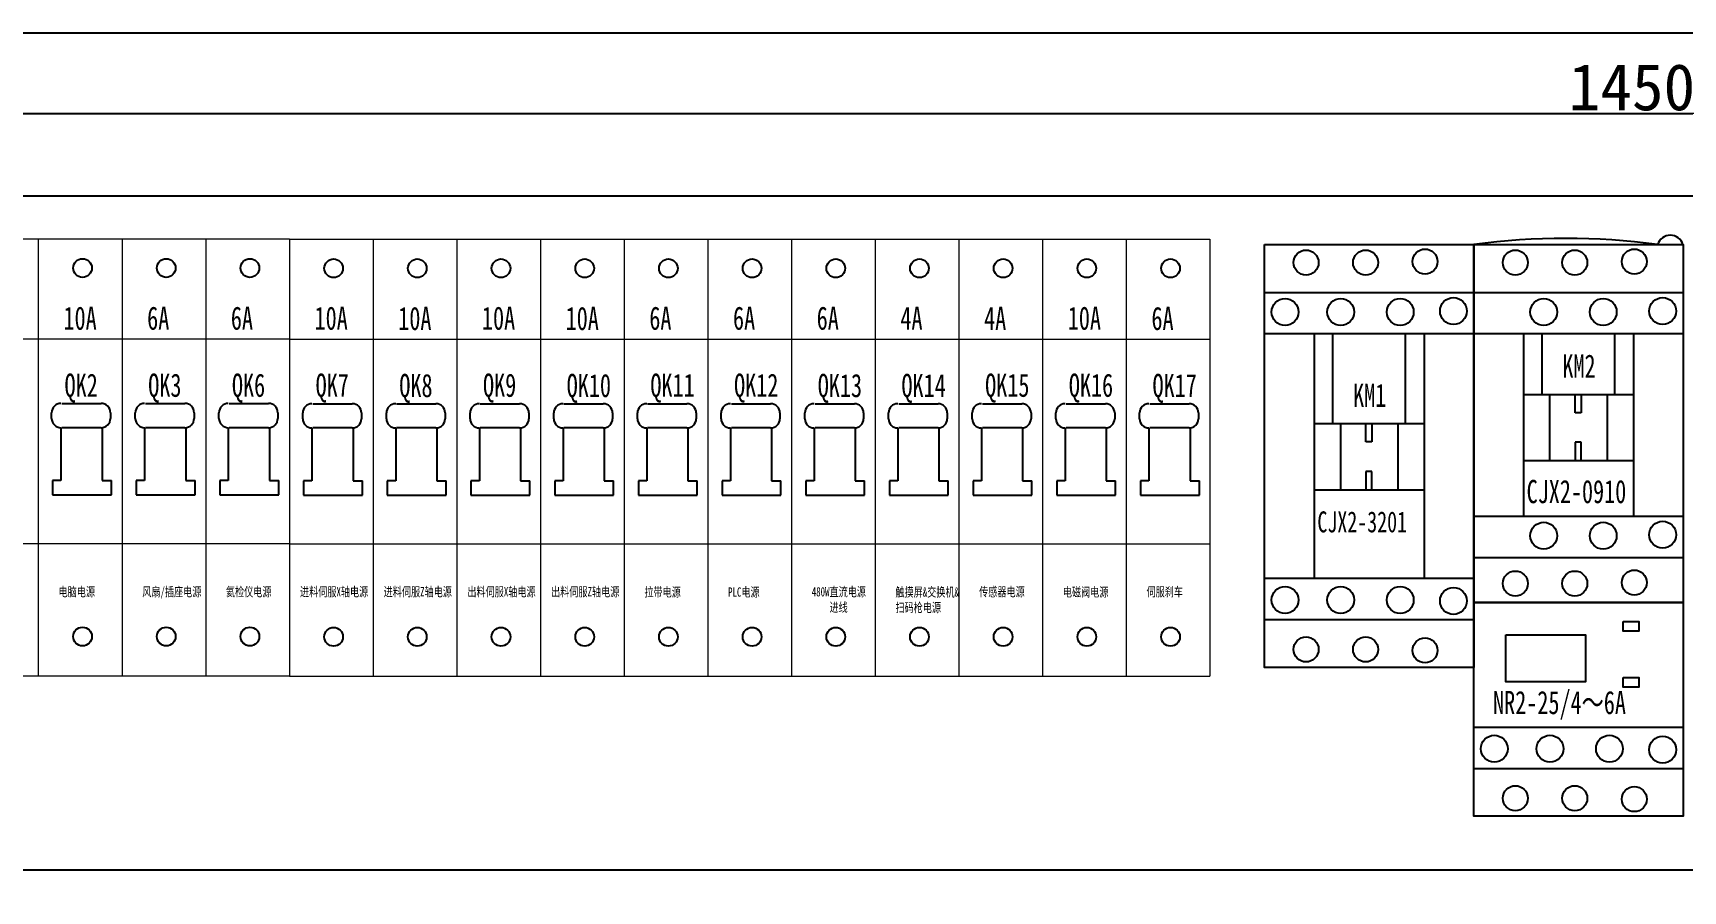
# Model space of a CAD drawing. Header units: millimetres. Extents: x -300 to 5587, y 233 to 3316.
# Drawn here: x 2309 to 2663.8, y 1571.5 to 1756 of the extents above; entities that cross this region are included whole.
import ezdxf

# ---------------------------------------------------------------- set-up
doc = ezdxf.new("R2010")
doc.units = ezdxf.units.MM
doc.layers.add('TEXT', color=2, linetype='Continuous')
doc.layers.add('细实线层', color=7, linetype='Continuous')
doc.styles.add('ST', font='', dxfattribs={"width": 0.8, "height": 300})
doc.styles.get("Standard").update_dxf_attribs({"font": ''})
doc.styles.add('宋', font='', dxfattribs={"width": 0.7})
doc.styles.get('ST').set_extended_font_data('SimSun')
doc.styles.get('Standard').set_extended_font_data('SimSun')
doc.styles.get('宋').set_extended_font_data('SimSun')
doc.dimstyles.new('ISO-25', dxfattribs={"dimtxt": 2.5, "dimasz": 2.5, "dimexe": 1.25, "dimexo": 0.625, "dimtad": 1, "dimtxsty": 'Standard', "dimcen": 2.5, "dimadec": 0, "dimazin": 0, "dimtfac": 1, "dimtmove": 0, "dimatfit": 3, "dimfxl": 1, "dimarcsym": 0})

# ---------------------------------------------------------------- blocks, each defined once
blk = doc.blocks.new('*D89')
at = {"color": 0, "lineweight": -2, "transparency": 16777216}
for p, q in [((2011.13, 1755.39), (2011.13, 1737.43)), ((3461.13, 1755.39), (3461.13, 1737.43)), ((2013.63, 1738.68), (3458.63, 1738.68))]:
    blk.add_line(p, q, dxfattribs=at)
at = {"color": 0, "transparency": 16777216}
for points in [[(2013.63, 1739.1), (2013.63, 1738.27), (2011.13, 1738.68)], [(3458.63, 1738.27), (3458.63, 1739.1), (3461.13, 1738.68)]]:
    blk.add_solid(points, dxfattribs=at)
at = {"layer": 'Defpoints', "color": 0, "transparency": 16777216}
for p in [(2011.13, 1756.02), (3461.13, 1756.02), (3461.13, 1738.68)]:
    blk.add_point(p, dxfattribs=at)
at = {"color": 0, "transparency": 16777216, "insert": (2652.85, 1744.31), "char_height": 2.5, "attachment_point": 5}
blk.add_mtext('{\\H4x;1450}', dxfattribs=at)

msp = doc.modelspace()

# ---------------------------------------------------------------- linework, layer by layer
for p, q in [((2046.126, 1721.019), (3146.743, 1721.019)), ((2573.841, 1700.224), (2618.841, 1700.224)), ((2618.841, 1700.224), (2663.841, 1700.224)), ((2573.841, 1691.353), (2618.841, 1691.353)), ((2584.512, 1691.353), (2584.512, 1638.722)), ((2588.526, 1672.003), (2588.526, 1691.353)), ((2604.155, 1672.003), (2604.155, 1691.353)), ((2608.169, 1691.353), (2608.169, 1638.722)), ((2618.841, 1691.353), (2663.841, 1691.353)), ((2629.512, 1691.353), (2629.512, 1652.107)), ((2633.526, 1678.279), (2633.526, 1691.353)), ((2649.155, 1678.279), (2649.155, 1691.353)), ((2653.169, 1691.353), (2653.169, 1652.107)), ((2629.512, 1678.279), (2653.169, 1678.279)), ((2635.158, 1678.279), (2635.158, 1664.043)), ((2640.651, 1674.328), (2640.651, 1678.279)), ((2641.931, 1678.279), (2641.931, 1674.328)), ((2647.523, 1678.279), (2647.523, 1664.043)), ((2584.512, 1672.003), (2608.169, 1672.003)), ((2590.158, 1672.003), (2590.158, 1657.767)), ((2595.651, 1668.052), (2595.651, 1672.003)), ((2596.931, 1672.003), (2596.931, 1668.052)), ((2602.523, 1672.003), (2602.523, 1657.767)), ((2641.931, 1674.328), (2640.651, 1674.328)), ((2596.931, 1668.052), (2595.651, 1668.052)), ((2641.931, 1667.994), (2640.651, 1667.994)), ((2640.651, 1667.994), (2640.651, 1664.043)), ((2641.931, 1664.043), (2641.931, 1667.994)), ((2596.931, 1661.718), (2595.651, 1661.718)), ((2595.651, 1661.718), (2595.651, 1657.767)), ((2596.931, 1657.767), (2596.931, 1661.718)), ((2629.512, 1664.043), (2653.169, 1664.043)), ((2313.163, 1659.764), (2313.163, 1656.7)), ((2331.163, 1659.764), (2331.163, 1656.7)), ((2349.163, 1659.764), (2349.163, 1656.7)), ((2367.163, 1659.703), (2367.163, 1656.638)), ((2385.163, 1659.703), (2385.163, 1656.638)), ((2403.163, 1659.703), (2403.163, 1656.638)), ((2421.163, 1659.703), (2421.163, 1656.638)), ((2439.163, 1659.703), (2439.163, 1656.638)), ((2457.163, 1659.703), (2457.163, 1656.638)), ((2475.163, 1659.703), (2475.163, 1656.638)), ((2493.163, 1659.703), (2493.163, 1656.638)), ((2511.163, 1659.703), (2511.163, 1656.638)), ((2529.163, 1659.703), (2529.163, 1656.638)), ((2547.163, 1659.703), (2547.163, 1656.638)), ((2584.512, 1657.767), (2608.169, 1657.767)), ((2313.163, 1656.7), (2325.82, 1656.7)), ((2331.163, 1656.7), (2343.82, 1656.7)), ((2349.163, 1656.7), (2361.82, 1656.7)), ((2367.163, 1656.638), (2379.82, 1656.638)), ((2385.163, 1656.638), (2397.82, 1656.638)), ((2403.163, 1656.638), (2415.82, 1656.638)), ((2421.163, 1656.638), (2433.82, 1656.638)), ((2439.163, 1656.638), (2451.82, 1656.638)), ((2457.163, 1656.638), (2469.82, 1656.638)), ((2475.163, 1656.638), (2487.82, 1656.638)), ((2493.163, 1656.638), (2505.82, 1656.638)), ((2511.163, 1656.638), (2523.82, 1656.638)), ((2529.163, 1656.638), (2541.82, 1656.638)), ((2547.163, 1656.638), (2559.82, 1656.638)), ((2618.841, 1652.107), (2663.841, 1652.107)), ((2618.841, 1643.235), (2663.841, 1643.235)), ((2573.841, 1638.722), (2618.841, 1638.722)), ((2573.841, 1629.85), (2618.841, 1629.85)), ((2618.841, 1606.722), (2663.841, 1606.722)), ((2618.841, 1597.85), (2663.841, 1597.85)), ((2046.126, 1576.019), (3146.743, 1576.019))]:
    msp.add_line(p, q)
at = {"color": 0}
for p, q in [((2315.163, 1676.347), (2323.614, 1676.347)), ((2333.163, 1676.347), (2341.614, 1676.347)), ((2351.163, 1676.347), (2359.614, 1676.347)), ((2369.163, 1676.286), (2377.614, 1676.286)), ((2387.163, 1676.286), (2395.614, 1676.286)), ((2405.163, 1676.286), (2413.614, 1676.286)), ((2423.163, 1676.286), (2431.614, 1676.286)), ((2441.163, 1676.286), (2449.614, 1676.286)), ((2459.163, 1676.286), (2467.614, 1676.286)), ((2477.163, 1676.286), (2485.614, 1676.286)), ((2495.163, 1676.286), (2503.614, 1676.286)), ((2513.163, 1676.286), (2521.614, 1676.286)), ((2531.163, 1676.286), (2539.614, 1676.286)), ((2549.163, 1676.286), (2557.614, 1676.286)), ((2312.967, 1673.12), (2312.967, 1674.347)), ((2325.614, 1674.347), (2325.614, 1673.12)), ((2330.967, 1673.12), (2330.967, 1674.347)), ((2343.614, 1674.347), (2343.614, 1673.12)), ((2348.967, 1673.12), (2348.967, 1674.347)), ((2361.614, 1674.347), (2361.614, 1673.12)), ((2366.967, 1673.059), (2366.967, 1674.286)), ((2379.614, 1674.286), (2379.614, 1673.059)), ((2384.967, 1673.059), (2384.967, 1674.286)), ((2397.614, 1674.286), (2397.614, 1673.059)), ((2402.967, 1673.059), (2402.967, 1674.286)), ((2415.614, 1674.286), (2415.614, 1673.059)), ((2420.967, 1673.059), (2420.967, 1674.286)), ((2433.614, 1674.286), (2433.614, 1673.059)), ((2438.967, 1673.059), (2438.967, 1674.286)), ((2451.614, 1674.286), (2451.614, 1673.059)), ((2456.967, 1673.059), (2456.967, 1674.286)), ((2469.614, 1674.286), (2469.614, 1673.059)), ((2474.967, 1673.059), (2474.967, 1674.286)), ((2487.614, 1674.286), (2487.614, 1673.059)), ((2492.967, 1673.059), (2492.967, 1674.286)), ((2505.614, 1674.286), (2505.614, 1673.059)), ((2510.967, 1673.059), (2510.967, 1674.286)), ((2523.614, 1674.286), (2523.614, 1673.059)), ((2528.967, 1673.059), (2528.967, 1674.286)), ((2541.614, 1674.286), (2541.614, 1673.059)), ((2546.967, 1673.059), (2546.967, 1674.286)), ((2559.614, 1674.286), (2559.614, 1673.059)), ((2314.967, 1671.12), (2314.967, 1659.764)), ((2323.614, 1671.12), (2315.163, 1671.12)), ((2323.81, 1671.12), (2323.81, 1659.764)), ((2332.967, 1671.12), (2332.967, 1659.764)), ((2341.614, 1671.12), (2333.163, 1671.12)), ((2341.81, 1671.12), (2341.81, 1659.764)), ((2350.967, 1671.12), (2350.967, 1659.764)), ((2359.614, 1671.12), (2351.163, 1671.12)), ((2359.81, 1671.12), (2359.81, 1659.764)), ((2368.967, 1671.059), (2368.967, 1659.703)), ((2377.614, 1671.059), (2369.163, 1671.059)), ((2377.81, 1671.059), (2377.81, 1659.703)), ((2386.967, 1671.059), (2386.967, 1659.703)), ((2395.614, 1671.059), (2387.163, 1671.059)), ((2395.81, 1671.059), (2395.81, 1659.703)), ((2404.967, 1671.059), (2404.967, 1659.703)), ((2413.614, 1671.059), (2405.163, 1671.059)), ((2413.81, 1671.059), (2413.81, 1659.703)), ((2422.967, 1671.059), (2422.967, 1659.703)), ((2431.614, 1671.059), (2423.163, 1671.059)), ((2431.81, 1671.059), (2431.81, 1659.703)), ((2440.967, 1671.059), (2440.967, 1659.703)), ((2449.614, 1671.059), (2441.163, 1671.059)), ((2449.81, 1671.059), (2449.81, 1659.703)), ((2458.967, 1671.059), (2458.967, 1659.703)), ((2467.614, 1671.059), (2459.163, 1671.059)), ((2467.81, 1671.059), (2467.81, 1659.703)), ((2476.967, 1671.059), (2476.967, 1659.703)), ((2485.614, 1671.059), (2477.163, 1671.059)), ((2485.81, 1671.059), (2485.81, 1659.703)), ((2494.967, 1671.059), (2494.967, 1659.703)), ((2503.614, 1671.059), (2495.163, 1671.059)), ((2503.81, 1671.059), (2503.81, 1659.703)), ((2512.967, 1671.059), (2512.967, 1659.703)), ((2521.614, 1671.059), (2513.163, 1671.059)), ((2521.81, 1671.059), (2521.81, 1659.703)), ((2530.967, 1671.059), (2530.967, 1659.703)), ((2539.614, 1671.059), (2531.163, 1671.059)), ((2539.81, 1671.059), (2539.81, 1659.703)), ((2548.967, 1671.059), (2548.967, 1659.703)), ((2557.614, 1671.059), (2549.163, 1671.059)), ((2557.81, 1671.059), (2557.81, 1659.703)), ((2314.967, 1659.764), (2313.163, 1659.764)), ((2323.81, 1659.764), (2325.82, 1659.764)), ((2332.967, 1659.764), (2331.163, 1659.764)), ((2341.81, 1659.764), (2343.82, 1659.764)), ((2350.967, 1659.764), (2349.163, 1659.764)), ((2359.81, 1659.764), (2361.82, 1659.764)), ((2368.967, 1659.703), (2367.163, 1659.703)), ((2377.81, 1659.703), (2379.82, 1659.703)), ((2386.967, 1659.703), (2385.163, 1659.703)), ((2395.81, 1659.703), (2397.82, 1659.703)), ((2404.967, 1659.703), (2403.163, 1659.703)), ((2413.81, 1659.703), (2415.82, 1659.703)), ((2422.967, 1659.703), (2421.163, 1659.703)), ((2431.81, 1659.703), (2433.82, 1659.703)), ((2440.967, 1659.703), (2439.163, 1659.703)), ((2449.81, 1659.703), (2451.82, 1659.703)), ((2458.967, 1659.703), (2457.163, 1659.703)), ((2467.81, 1659.703), (2469.82, 1659.703)), ((2476.967, 1659.703), (2475.163, 1659.703)), ((2485.81, 1659.703), (2487.82, 1659.703)), ((2494.967, 1659.703), (2493.163, 1659.703)), ((2503.81, 1659.703), (2505.82, 1659.703)), ((2512.967, 1659.703), (2511.163, 1659.703)), ((2521.81, 1659.703), (2523.82, 1659.703)), ((2530.967, 1659.703), (2529.163, 1659.703)), ((2539.81, 1659.703), (2541.82, 1659.703)), ((2548.967, 1659.703), (2547.163, 1659.703)), ((2557.81, 1659.703), (2559.82, 1659.703))]:
    msp.add_line(p, q, dxfattribs=at)
msp.add_lwpolyline([(3146.743, 1296.019), (2011.126, 1296.019), (2011.126, 1756.019), (3461.126, 1756.019), (3461.126, 1296.019)])
for points in [[(2573.841, 1710.537), (2618.841, 1710.537), (2618.841, 1619.537), (2573.841, 1619.537)], [(2618.841, 1710.537), (2663.841, 1710.537), (2663.841, 1633.537), (2618.841, 1633.537)], [(2618.841, 1633.537), (2663.841, 1633.537), (2663.841, 1587.537), (2618.841, 1587.537)], [(2651.001, 1629.445), (2654.334, 1629.445), (2654.334, 1627.382), (2651.001, 1627.382)], [(2625.769, 1626.557), (2642.854, 1626.557), (2642.854, 1616.446), (2625.769, 1616.446)], [(2651.001, 1617.384), (2654.334, 1617.384), (2654.334, 1615.321), (2651.001, 1615.321)]]:
    msp.add_lwpolyline(points, close=True)
at = {"color": 0, "linetype": 'Continuous'}
for centre in [(2319.619, 1705.466), (2337.619, 1705.466), (2355.619, 1705.466), (2373.619, 1705.405), (2391.619, 1705.405), (2409.619, 1705.405), (2427.619, 1705.405), (2445.619, 1705.405), (2463.619, 1705.405), (2481.619, 1705.405), (2499.619, 1705.405), (2517.619, 1705.405), (2535.619, 1705.405), (2553.619, 1705.405), (2319.619, 1626.205), (2337.619, 1626.205), (2355.619, 1626.205), (2373.619, 1626.144), (2391.619, 1626.144), (2409.619, 1626.144), (2427.619, 1626.144), (2445.619, 1626.144), (2463.619, 1626.144), (2481.619, 1626.144), (2499.619, 1626.144), (2517.619, 1626.144), (2535.619, 1626.144), (2553.619, 1626.144)]:
    msp.add_circle(centre, 2.01, dxfattribs=at)
for centre, radius in [((2582.779, 1706.645), 2.69), ((2595.571, 1706.645), 2.69), ((2608.362, 1706.852), 2.69), ((2627.779, 1706.645), 2.69), ((2640.571, 1706.645), 2.69), ((2653.362, 1706.852), 2.69), ((2578.251, 1696.007), 2.888), ((2590.23, 1696.007), 2.888), ((2603.021, 1696.007), 2.888), ((2614.47, 1696.213), 2.888), ((2633.887, 1696.007), 2.888), ((2646.679, 1696.007), 2.888), ((2659.47, 1696.213), 2.888), ((2633.887, 1647.889), 2.888), ((2646.679, 1647.889), 2.888), ((2659.47, 1648.096), 2.888), ((2627.779, 1637.607), 2.69), ((2640.571, 1637.607), 2.69), ((2653.362, 1637.814), 2.69), ((2578.251, 1634.068), 2.888), ((2590.23, 1634.068), 2.888), ((2603.021, 1634.068), 2.888), ((2614.47, 1633.862), 2.888), ((2582.779, 1623.429), 2.69), ((2595.571, 1623.429), 2.69), ((2608.362, 1623.223), 2.69), ((2623.251, 1602.068), 2.888), ((2635.23, 1602.068), 2.888), ((2648.021, 1602.068), 2.888), ((2659.47, 1601.862), 2.888), ((2627.779, 1591.429), 2.69), ((2640.571, 1591.429), 2.69), ((2653.362, 1591.223), 2.69)]:
    msp.add_circle(centre, radius)
for centre, radius, start, end in [((2638.602, 1562.228), 149.62, 82.41051, 97.58949), ((2661.102, 1709.607), 2.892, 18.75188, 161.24812)]:
    msp.add_arc(centre, radius, start, end)
at = {"color": 0}
for centre, start, end in [((2314.967, 1674.347), 90, 180), ((2323.614, 1674.347), 0, 90), ((2332.967, 1674.347), 90, 180), ((2341.614, 1674.347), 0, 90), ((2350.967, 1674.347), 90, 180), ((2359.614, 1674.347), 0, 90), ((2368.967, 1674.286), 90, 180), ((2377.614, 1674.286), 0, 90), ((2386.967, 1674.286), 90, 180), ((2395.614, 1674.286), 0, 90), ((2404.967, 1674.286), 90, 180), ((2413.614, 1674.286), 0, 90), ((2422.967, 1674.286), 90, 180), ((2431.614, 1674.286), 0, 90), ((2440.967, 1674.286), 90, 180), ((2449.614, 1674.286), 0, 90), ((2458.967, 1674.286), 90, 180), ((2467.614, 1674.286), 0, 90), ((2476.967, 1674.286), 90, 180), ((2485.614, 1674.286), 0, 90), ((2494.967, 1674.286), 90, 180), ((2503.614, 1674.286), 0, 90), ((2512.967, 1674.286), 90, 180), ((2521.614, 1674.286), 0, 90), ((2530.967, 1674.286), 90, 180), ((2539.614, 1674.286), 0, 90), ((2548.967, 1674.286), 90, 180), ((2557.614, 1674.286), 0, 90), ((2314.967, 1673.12), 180, 270), ((2323.614, 1673.12), 270, 0), ((2332.967, 1673.12), 180, 270), ((2341.614, 1673.12), 270, 0), ((2350.967, 1673.12), 180, 270), ((2359.614, 1673.12), 270, 0), ((2368.967, 1673.059), 180, 270), ((2377.614, 1673.059), 270, 0), ((2386.967, 1673.059), 180, 270), ((2395.614, 1673.059), 270, 0), ((2404.967, 1673.059), 180, 270), ((2413.614, 1673.059), 270, 0), ((2422.967, 1673.059), 180, 270), ((2431.614, 1673.059), 270, 0), ((2440.967, 1673.059), 180, 270), ((2449.614, 1673.059), 270, 0), ((2458.967, 1673.059), 180, 270), ((2467.614, 1673.059), 270, 0), ((2476.967, 1673.059), 180, 270), ((2485.614, 1673.059), 270, 0), ((2494.967, 1673.059), 180, 270), ((2503.614, 1673.059), 270, 0), ((2512.967, 1673.059), 180, 270), ((2521.614, 1673.059), 270, 0), ((2530.967, 1673.059), 180, 270), ((2539.614, 1673.059), 270, 0), ((2548.967, 1673.059), 180, 270), ((2557.614, 1673.059), 270, 0)]:
    msp.add_arc(centre, 2, start, end, dxfattribs=at)
at = {"layer": 'TEXT', "linetype": 'Continuous'}
for p, q in [((2325.82, 1656.7), (2325.82, 1659.764)), ((2343.82, 1656.7), (2343.82, 1659.764)), ((2361.82, 1656.7), (2361.82, 1659.764)), ((2379.82, 1656.638), (2379.82, 1659.703)), ((2397.82, 1656.638), (2397.82, 1659.703)), ((2415.82, 1656.638), (2415.82, 1659.703)), ((2433.82, 1656.638), (2433.82, 1659.703)), ((2451.82, 1656.638), (2451.82, 1659.703)), ((2469.82, 1656.638), (2469.82, 1659.703)), ((2487.82, 1656.638), (2487.82, 1659.703)), ((2505.82, 1656.638), (2505.82, 1659.703)), ((2523.82, 1656.638), (2523.82, 1659.703)), ((2541.82, 1656.638), (2541.82, 1659.703)), ((2559.82, 1656.638), (2559.82, 1659.703))]:
    msp.add_line(p, q, dxfattribs=at)
at = {"layer": '细实线层', "lineweight": 0}
for p, q in [((2292.106, 1711.724), (2310.106, 1711.724)), ((2310.106, 1711.724), (2310.106, 1617.724)), ((2310.106, 1711.724), (2310.106, 1617.724)), ((2310.106, 1711.724), (2328.106, 1711.724)), ((2328.106, 1711.724), (2328.106, 1617.724)), ((2328.106, 1711.724), (2328.106, 1617.724)), ((2328.106, 1711.724), (2346.106, 1711.724)), ((2346.106, 1711.724), (2346.106, 1617.724)), ((2346.106, 1711.724), (2346.106, 1617.724)), ((2346.106, 1711.724), (2364.106, 1711.724)), ((2364.106, 1711.724), (2364.106, 1617.724)), ((2364.106, 1711.663), (2364.106, 1617.663)), ((2364.106, 1711.663), (2382.106, 1711.663)), ((2382.106, 1711.663), (2382.106, 1617.663)), ((2382.106, 1711.663), (2382.106, 1617.663)), ((2382.106, 1711.663), (2400.106, 1711.663)), ((2400.106, 1711.663), (2400.106, 1617.663)), ((2400.106, 1711.663), (2400.106, 1617.663)), ((2400.106, 1711.663), (2418.106, 1711.663)), ((2418.106, 1711.663), (2418.106, 1617.663)), ((2418.106, 1711.663), (2418.106, 1617.663)), ((2418.106, 1711.663), (2436.106, 1711.663)), ((2436.106, 1711.663), (2436.106, 1617.663)), ((2436.106, 1711.663), (2436.106, 1617.663)), ((2436.106, 1711.663), (2454.106, 1711.663)), ((2454.106, 1711.663), (2454.106, 1617.663)), ((2454.106, 1711.663), (2454.106, 1617.663)), ((2454.106, 1711.663), (2472.106, 1711.663)), ((2472.106, 1711.663), (2472.106, 1617.663)), ((2472.106, 1711.663), (2472.106, 1617.663)), ((2472.106, 1711.663), (2490.106, 1711.663)), ((2490.106, 1711.663), (2490.106, 1617.663)), ((2490.106, 1711.663), (2490.106, 1617.663)), ((2490.106, 1711.663), (2508.106, 1711.663)), ((2508.106, 1711.663), (2508.106, 1617.663)), ((2508.106, 1711.663), (2508.106, 1617.663)), ((2508.106, 1711.663), (2526.106, 1711.663)), ((2526.106, 1711.663), (2526.106, 1617.663)), ((2526.106, 1711.663), (2526.106, 1617.663)), ((2526.106, 1711.663), (2526.106, 1617.663)), ((2526.106, 1711.663), (2544.106, 1711.663)), ((2544.106, 1711.663), (2544.106, 1617.663)), ((2544.106, 1711.663), (2544.106, 1617.663)), ((2544.106, 1711.663), (2562.106, 1711.663)), ((2562.106, 1711.663), (2562.106, 1617.663)), ((2292.106, 1690.224), (2310.106, 1690.224)), ((2310.106, 1690.224), (2328.106, 1690.224)), ((2328.106, 1690.224), (2346.106, 1690.224)), ((2346.106, 1690.224), (2364.106, 1690.224)), ((2364.106, 1690.163), (2382.106, 1690.163)), ((2382.106, 1690.163), (2400.106, 1690.163)), ((2400.106, 1690.163), (2418.106, 1690.163)), ((2418.106, 1690.163), (2436.106, 1690.163)), ((2436.106, 1690.163), (2454.106, 1690.163)), ((2454.106, 1690.163), (2472.106, 1690.163)), ((2472.106, 1690.163), (2490.106, 1690.163)), ((2490.106, 1690.163), (2508.106, 1690.163)), ((2508.106, 1690.163), (2526.106, 1690.163)), ((2526.106, 1690.163), (2544.106, 1690.163)), ((2544.106, 1690.163), (2562.106, 1690.163)), ((2292.106, 1646.224), (2310.106, 1646.224)), ((2310.106, 1646.224), (2328.106, 1646.224)), ((2328.106, 1646.224), (2346.106, 1646.224)), ((2346.106, 1646.224), (2364.106, 1646.224)), ((2364.106, 1646.163), (2382.106, 1646.163)), ((2382.106, 1646.163), (2400.106, 1646.163)), ((2400.106, 1646.163), (2418.106, 1646.163)), ((2418.106, 1646.163), (2436.106, 1646.163)), ((2436.106, 1646.163), (2454.106, 1646.163)), ((2454.106, 1646.163), (2472.106, 1646.163)), ((2472.106, 1646.163), (2490.106, 1646.163)), ((2490.106, 1646.163), (2508.106, 1646.163)), ((2508.106, 1646.163), (2526.106, 1646.163)), ((2526.106, 1646.163), (2544.106, 1646.163)), ((2544.106, 1646.163), (2562.106, 1646.163)), ((2292.106, 1617.724), (2310.106, 1617.724)), ((2310.106, 1617.724), (2328.106, 1617.724)), ((2328.106, 1617.724), (2346.106, 1617.724)), ((2346.106, 1617.724), (2364.106, 1617.724)), ((2364.106, 1617.663), (2382.106, 1617.663)), ((2382.106, 1617.663), (2400.106, 1617.663)), ((2400.106, 1617.663), (2418.106, 1617.663)), ((2418.106, 1617.663), (2436.106, 1617.663)), ((2436.106, 1617.663), (2454.106, 1617.663)), ((2454.106, 1617.663), (2472.106, 1617.663)), ((2472.106, 1617.663), (2490.106, 1617.663)), ((2490.106, 1617.663), (2508.106, 1617.663)), ((2508.106, 1617.663), (2526.106, 1617.663)), ((2526.106, 1617.663), (2544.106, 1617.663)), ((2544.106, 1617.663), (2562.106, 1617.663))]:
    msp.add_line(p, q, dxfattribs=at)

# ---------------------------------------------------------------- texts
at = {"lineweight": 0, "char_height": 2, "attachment_point": 1, "style": '宋'}
for s, insert, width in [('电脑电源', (2314.458, 1636.836), 14.95364), ('{\\fSimSun|b0|i0|c134|p2;风扇/插座电源}', (2332.458, 1636.836), 15.2203), ('氦检仪电源', (2350.458, 1636.836), 13.6203), ('进料伺服X轴电源', (2366.391, 1636.836), 14.95364), ('进料伺服Z轴电源', (2384.391, 1636.836), 14.95364), ('出料伺服X轴电源', (2402.391, 1636.836), 14.95364), ('出料伺服Z轴电源', (2420.391, 1636.836), 14.95364), ('拉带电源', (2440.458, 1636.775), 14.95364), ('PLC电源', (2458.458, 1636.775), 14.95364), ('480W直流电源\\P    进线', (2476.458, 1636.836), 12.6341), ('触摸屏&交换机&\\P扫码枪电源', (2494.458, 1636.775), 14.95364), ('传感器电源', (2512.458, 1636.836), 14.95364), ('电磁阀电源', (2530.458, 1636.775), 14.95364), ('伺服刹车', (2548.458, 1636.836), 14.95364)]:
    msp.add_mtext(s, dxfattribs=dict(at, insert=insert, width=width))
at = {"layer": 'TEXT', "color": 0, "style": 'ST', "width": 0.7}
for s, height, p in [('10A', 5, (2315.521, 1692.19)), ('6A', 5, (2333.521, 1692.19)), ('6A', 5, (2351.521, 1692.19)), ('10A', 5, (2369.521, 1692.19)), ('10A', 5, (2387.521, 1692.129)), ('10A', 5, (2405.521, 1692.19)), ('10A', 5, (2423.521, 1692.129)), ('6A', 5, (2441.521, 1692.19)), ('6A', 5, (2459.521, 1692.19)), ('6A', 5, (2477.521, 1692.19)), ('4A', 5, (2495.521, 1692.19)), ('4A', 5, (2513.521, 1692.129)), ('10A', 5, (2531.521, 1692.19)), ('6A', 5, (2549.521, 1692.129)), ('KM2', 5, (2637.895, 1681.872)), ('QK2', 5, (2315.753, 1677.761)), ('QK3', 5, (2333.753, 1677.761)), ('QK6', 5, (2351.753, 1677.761)), ('QK7', 5, (2369.753, 1677.761)), ('QK8', 5, (2387.753, 1677.7)), ('QK9', 5, (2405.753, 1677.761)), ('QK10', 5, (2423.753, 1677.7)), ('QK11', 5, (2441.753, 1677.761)), ('QK12', 5, (2459.753, 1677.761)), ('QK13', 5, (2477.753, 1677.7)), ('QK14', 5, (2495.753, 1677.7)), ('QK15', 5, (2513.753, 1677.761)), ('QK16', 5, (2531.753, 1677.761)), ('QK17', 5, (2549.753, 1677.7)), ('KM1', 5, (2592.895, 1675.596)), ('CJX2-0910', 5, (2630.21, 1654.893)), ('CJX2-3201', 4.5, (2585.21, 1648.616)), ('NR2-25/4～6A', 5, (2622.991, 1609.508))]:
    msp.add_text(s, height=height, dxfattribs=at).set_placement(p)

# ---------------------------------------------------------------- dimensions: what is measured, and where the dimension line sits
dim = msp.add_linear_dim(base=(3461.126, 1738.684), p1=(2011.126, 1756.019), p2=(3461.126, 1756.019), text='{\\H4x;<>}', dimstyle='ISO-25', override={"dimtxsty": 'Standard'})
dim.commit()
dim.dimension.update_dxf_attribs({"geometry": '*D89', "text_midpoint": (2652.85, 1738.684), "dimtype": 160})

doc.saveas('drawing.dxf')
